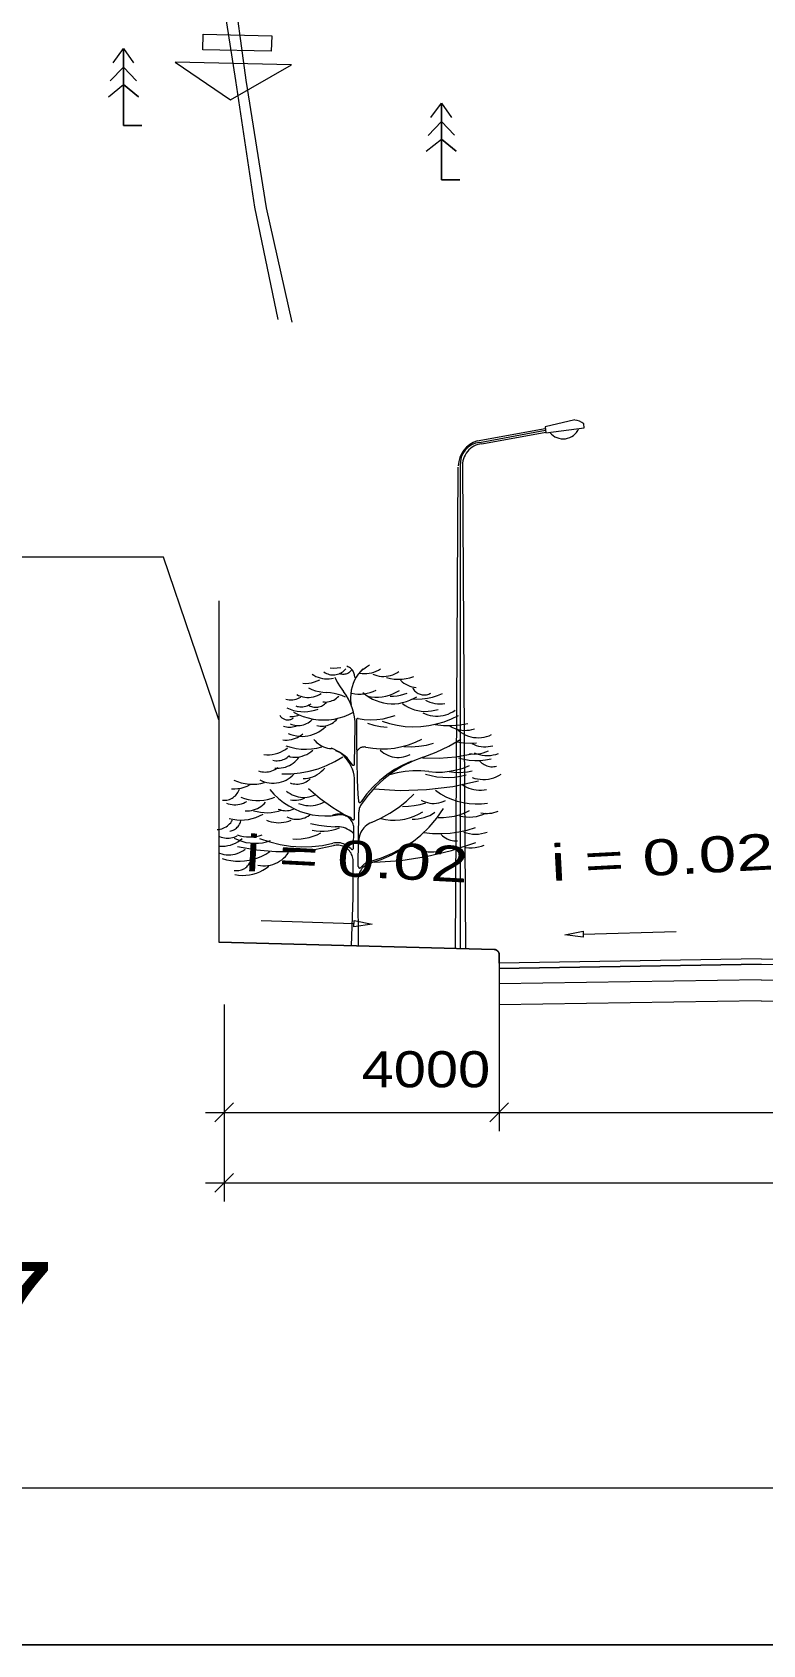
# Model space of a CAD drawing. Header units: metres. Extents: x 533049 to 537618, y 1849954 to 1852676.
# Drawn here: x 534597.2 to 534765, y 1849953.7 to 1850323.8 of the extents above; entities that cross this region are included whole.
import ezdxf

# ---------------------------------------------------------------- set-up
doc = ezdxf.new("R2010")
doc.units = ezdxf.units.M
doc.header["$LTSCALE"] = 2
for name, color, linetype, lineweight in [('2', 7, 'Continuous', 13), ('21', 7, 'Continuous', 13), ('3', 7, 'Continuous', 13), ('57', 7, 'Continuous', 13), ('58', 7, 'Continuous', 13), ('59', 7, 'Continuous', 13), ('60', 7, 'Continuous', 13), ('61', 7, 'Continuous', 13)]:
    doc.layers.add(name, color=color, linetype=linetype, lineweight=lineweight)

msp = doc.modelspace()

# ---------------------------------------------------------------- linework, layer by layer
at = {"layer": '2'}
for p, q in [((534671.29, 1850155.9), (534671.42, 1850164.6)), ((534671.3, 1850143.4), (534671.3, 1850151.85)), ((534672.14, 1850132.32), (534672.26, 1850144.83)), ((534671.03, 1850136.59), (534671.13, 1850140.93))]:
    msp.add_line(p, q, dxfattribs=at)
for points in [[(534636.51, 1850323.36), (534652.24, 1850323.01), (534652.16, 1850319.47), (534636.43, 1850319.82)], [(534656.77, 1850316.36), (534630.08, 1850316.95), (534642.76, 1850308.28)]]:
    msp.add_lwpolyline(points, close=True, dxfattribs=at)
for points in [[(534671.31, 1850175.69), (534671.31, 1850175.92), (534671.3, 1850176.14), (534671.26, 1850176.36), (534671.21, 1850176.58), (534671.14, 1850176.8), (534671.04, 1850177), (534670.93, 1850177.2), (534670.81, 1850177.39), (534670.66, 1850177.56), (534670.51, 1850177.72), (534670.33, 1850177.87), (534670.15, 1850178), (534669.96, 1850178.11), (534669.75, 1850178.21), (534669.54, 1850178.29)], [(534674.73, 1850178.52), (534674.05, 1850178.1), (534673.38, 1850177.67), (534672.72, 1850177.22)], [(534659.4, 1850174.39), (534660.07, 1850174.38), (534660.74, 1850174.42), (534661.4, 1850174.53), (534662.05, 1850174.7), (534662.68, 1850174.93), (534663.29, 1850175.22)], [(534661.52, 1850176.52), (534661.96, 1850176.23), (534662.41, 1850175.98), (534662.89, 1850175.77), (534663.39, 1850175.61), (534663.89, 1850175.49), (534664.41, 1850175.42), (534664.93, 1850175.39), (534665.45, 1850175.4), (534665.96, 1850175.46), (534666.47, 1850175.57)], [(534664.23, 1850176.99), (534664.51, 1850176.81), (534664.81, 1850176.66), (534665.11, 1850176.54), (534665.43, 1850176.44), (534665.75, 1850176.37), (534666.08, 1850176.33), (534666.41, 1850176.32), (534666.74, 1850176.34), (534667.07, 1850176.39), (534667.39, 1850176.46), (534667.71, 1850176.56), (534668.01, 1850176.69), (534668.3, 1850176.84), (534668.58, 1850177.02), (534668.84, 1850177.23), (534669.08, 1850177.45), (534669.3, 1850177.7)], [(534665.65, 1850177.93), (534666.48, 1850177.89), (534667.3, 1850177.93), (534668.13, 1850178.05)], [(534666.71, 1850175.81), (534667.28, 1850174.65), (534667.95, 1850173.55), (534668.71, 1850172.51)], [(534667.65, 1850176.75), (534667.85, 1850176.67), (534668.06, 1850176.6), (534668.27, 1850176.55), (534668.48, 1850176.52), (534668.7, 1850176.51), (534668.92, 1850176.51), (534669.13, 1850176.54), (534669.34, 1850176.59), (534669.55, 1850176.66), (534669.75, 1850176.74), (534669.94, 1850176.84), (534670.12, 1850176.96), (534670.29, 1850177.09), (534670.45, 1850177.24), (534670.59, 1850177.4), (534670.72, 1850177.58)], [(534673.2, 1850177.7), (534672.63, 1850177.11), (534672.12, 1850176.48), (534671.66, 1850175.81), (534671.27, 1850175.1), (534670.95, 1850174.35), (534670.69, 1850173.58), (534670.5, 1850172.79), (534670.39, 1850171.98), (534670.35, 1850171.17), (534670.38, 1850170.36), (534670.48, 1850169.55)], [(534672.49, 1850176.75), (534673.03, 1850176.66), (534673.58, 1850176.62), (534674.13, 1850176.63), (534674.67, 1850176.69), (534675.21, 1850176.8), (534675.74, 1850176.96), (534676.25, 1850177.16), (534676.74, 1850177.41), (534677.21, 1850177.7)], [(534675.44, 1850176.52), (534675.93, 1850176.32), (534676.43, 1850176.16), (534676.95, 1850176.06), (534677.47, 1850175.99), (534678, 1850175.97), (534678.52, 1850176), (534679.05, 1850176.08), (534679.56, 1850176.2), (534680.06, 1850176.36), (534680.55, 1850176.57), (534681.01, 1850176.82), (534681.45, 1850177.11)], [(534678.62, 1850175.69), (534679.51, 1850175.5), (534680.41, 1850175.38), (534681.31, 1850175.34), (534682.22, 1850175.38), (534683.12, 1850175.49), (534684, 1850175.67), (534684.87, 1850175.93)], [(534681.81, 1850175.1), (534682.19, 1850174.76), (534682.6, 1850174.46), (534683.04, 1850174.19), (534683.49, 1850173.97), (534683.97, 1850173.77), (534684.46, 1850173.62), (534684.96, 1850173.51), (534685.46, 1850173.45)], [(534655.51, 1850170.73), (534655.89, 1850170.65), (534656.28, 1850170.61), (534656.67, 1850170.6), (534657.07, 1850170.62), (534657.46, 1850170.67), (534657.84, 1850170.76), (534658.21, 1850170.88), (534658.58, 1850171.03), (534658.93, 1850171.2)], [(534657.98, 1850171.8), (534658.43, 1850171.59), (534658.9, 1850171.42), (534659.37, 1850171.3), (534659.86, 1850171.21), (534660.35, 1850171.17), (534660.84, 1850171.17), (534661.34, 1850171.21), (534661.82, 1850171.29), (534662.3, 1850171.42), (534662.76, 1850171.58), (534663.21, 1850171.79), (534663.64, 1850172.03)], [(534660.7, 1850173.33), (534661.48, 1850172.98), (534662.29, 1850172.69), (534663.12, 1850172.48), (534663.97, 1850172.34), (534664.82, 1850172.27)], [(534664, 1850170.14), (534664.36, 1850170.11), (534664.73, 1850170.1), (534665.09, 1850170.13), (534665.46, 1850170.19), (534665.81, 1850170.29), (534666.16, 1850170.41), (534666.49, 1850170.56), (534666.81, 1850170.74), (534667.11, 1850170.95), (534667.39, 1850171.18), (534667.65, 1850171.44)], [(534669.19, 1850171.2), (534668.35, 1850171.56), (534667.5, 1850171.84), (534666.62, 1850172.06), (534665.72, 1850172.2), (534664.82, 1850172.27)], [(534671.42, 1850164.6), (534671.39, 1850165.66), (534671.27, 1850166.72), (534671.05, 1850167.77), (534670.75, 1850168.79), (534670.36, 1850169.78), (534669.89, 1850170.74), (534669.34, 1850171.65), (534668.71, 1850172.51)], [(534670.63, 1850172.11), (534671.34, 1850171.98), (534672.06, 1850171.92), (534672.77, 1850171.92), (534673.49, 1850171.98), (534674.19, 1850172.1), (534674.89, 1850172.28), (534675.57, 1850172.51), (534676.22, 1850172.81)], [(534673.2, 1850172.27), (534673.89, 1850171.71), (534674.62, 1850171.21), (534675.4, 1850170.78), (534676.21, 1850170.42), (534677.05, 1850170.13), (534677.91, 1850169.91), (534678.79, 1850169.77), (534679.67, 1850169.7), (534680.56, 1850169.71), (534681.45, 1850169.79), (534682.32, 1850169.95), (534683.18, 1850170.19), (534684.01, 1850170.5), (534684.81, 1850170.88), (534685.58, 1850171.32)], [(534674.26, 1850171.44), (534675.09, 1850171.3), (534675.93, 1850171.22), (534676.78, 1850171.22), (534677.62, 1850171.3), (534678.46, 1850171.45), (534679.28, 1850171.67), (534680.07, 1850171.96), (534680.84, 1850172.32), (534681.57, 1850172.74)], [(534679.45, 1850171.44), (534680.24, 1850171.44), (534681.04, 1850171.51), (534681.82, 1850171.66), (534682.59, 1850171.87), (534683.34, 1850172.15)], [(534684.4, 1850170.85), (534685.61, 1850170.77), (534686.82, 1850170.8), (534688.02, 1850170.95), (534689.2, 1850171.2), (534690.36, 1850171.56), (534691.48, 1850172.03)], [(534684.64, 1850173.33), (534684.76, 1850173.11), (534684.9, 1850172.9), (534685.06, 1850172.7), (534685.24, 1850172.52), (534685.43, 1850172.35), (534685.64, 1850172.2), (534685.85, 1850172.07), (534686.08, 1850171.96), (534686.32, 1850171.87), (534686.56, 1850171.8), (534686.81, 1850171.75), (534687.07, 1850171.73), (534687.32, 1850171.72), (534687.57, 1850171.74), (534687.82, 1850171.78), (534688.07, 1850171.84), (534688.31, 1850171.92), (534688.54, 1850172.03), (534688.76, 1850172.15)], [(534654.09, 1850167.07), (534654.19, 1850166.92), (534654.3, 1850166.77), (534654.42, 1850166.63), (534654.55, 1850166.5), (534654.7, 1850166.39), (534654.85, 1850166.29), (534655.02, 1850166.2), (534655.19, 1850166.13), (534655.36, 1850166.07), (534655.54, 1850166.03), (534655.73, 1850166), (534655.91, 1850165.99), (534656.1, 1850166), (534656.28, 1850166.02), (534656.46, 1850166.06), (534656.64, 1850166.12), (534656.81, 1850166.19), (534656.97, 1850166.27), (534657.13, 1850166.37), (534657.28, 1850166.48)], [(534655.74, 1850168.73), (534656.5, 1850168.42), (534657.29, 1850168.18), (534658.09, 1850168.01), (534658.91, 1850167.91), (534659.73, 1850167.88), (534660.55, 1850167.93), (534661.36, 1850168.04), (534662.16, 1850168.23), (534662.94, 1850168.49)], [(534656.4, 1850166.8), (534656.77, 1850166.78), (534657.14, 1850166.79), (534657.51, 1850166.83), (534657.88, 1850166.9), (534658.24, 1850167), (534658.59, 1850167.12)], [(534657.28, 1850167.78), (534658.35, 1850167.24), (534659.46, 1850166.8), (534660.61, 1850166.45), (534661.78, 1850166.19), (534662.97, 1850166.04), (534664.17, 1850165.99), (534665.37, 1850166.04), (534666.56, 1850166.19), (534667.74, 1850166.45), (534668.89, 1850166.8), (534670, 1850167.24), (534671.07, 1850167.78)], [(534657.75, 1850169.2), (534658.07, 1850169.1), (534658.4, 1850169.03), (534658.73, 1850168.99), (534659.07, 1850168.98), (534659.4, 1850169), (534659.74, 1850169.04), (534660.07, 1850169.11), (534660.39, 1850169.21), (534660.7, 1850169.34), (534661, 1850169.49), (534661.28, 1850169.67)], [(534660.58, 1850169.43), (534660.83, 1850169.29), (534661.09, 1850169.16), (534661.37, 1850169.06), (534661.65, 1850168.99), (534661.94, 1850168.94), (534662.23, 1850168.91), (534662.52, 1850168.91), (534662.81, 1850168.94), (534663.1, 1850168.99), (534663.38, 1850169.07), (534663.65, 1850169.17), (534663.91, 1850169.3), (534664.16, 1850169.45), (534664.4, 1850169.62), (534664.62, 1850169.81), (534664.82, 1850170.02)], [(534672.09, 1850166.28), (534673.52, 1850166.08), (534674.96, 1850166.01), (534676.4, 1850166.08), (534677.83, 1850166.27), (534679.24, 1850166.59), (534680.61, 1850167.04)], [(534677.58, 1850165.67), (534679.32, 1850165.13), (534681.09, 1850164.75), (534682.89, 1850164.51), (534684.7, 1850164.42), (534686.52, 1850164.49), (534688.32, 1850164.7), (534690.1, 1850165.07), (534691.84, 1850165.58), (534693.53, 1850166.24), (534695.16, 1850167.04)], [(534682.27, 1850169.77), (534682.92, 1850169.32), (534683.6, 1850168.93), (534684.31, 1850168.6), (534685.05, 1850168.34), (534685.81, 1850168.14), (534686.59, 1850168.01), (534687.37, 1850167.95), (534688.16, 1850167.96), (534688.94, 1850168.04), (534689.72, 1850168.19), (534690.47, 1850168.4)], [(534686.96, 1850167.62), (534687.5, 1850167.37), (534688.07, 1850167.16), (534688.65, 1850167.01), (534689.25, 1850166.9), (534689.85, 1850166.84), (534690.45, 1850166.84), (534691.05, 1850166.89), (534691.65, 1850166.99), (534692.23, 1850167.14), (534692.8, 1850167.33), (534693.35, 1850167.58), (534693.88, 1850167.87), (534694.38, 1850168.21)], [(534687.54, 1850170.55), (534688.06, 1850170.29), (534688.6, 1850170.07), (534689.15, 1850169.9), (534689.72, 1850169.77), (534690.3, 1850169.7), (534690.88, 1850169.67), (534691.46, 1850169.7), (534692.03, 1850169.77)], [(534654.92, 1850164.59), (534655.26, 1850164.48), (534655.62, 1850164.39), (534655.98, 1850164.34), (534656.34, 1850164.32), (534656.7, 1850164.33), (534657.06, 1850164.38), (534657.42, 1850164.46), (534657.77, 1850164.57), (534658.1, 1850164.71)], [(534655.99, 1850162.9), (534656.61, 1850162.65), (534657.25, 1850162.46), (534657.91, 1850162.32), (534658.57, 1850162.24), (534659.24, 1850162.21), (534659.91, 1850162.25), (534660.57, 1850162.34), (534661.22, 1850162.48), (534661.86, 1850162.68), (534662.48, 1850162.93), (534663.07, 1850163.24), (534663.64, 1850163.6), (534664.17, 1850164), (534664.67, 1850164.44)], [(534656.48, 1850165.09), (534656.84, 1850164.95), (534657.21, 1850164.84), (534657.59, 1850164.76), (534657.98, 1850164.71), (534658.37, 1850164.7), (534658.76, 1850164.73), (534659.15, 1850164.78), (534659.53, 1850164.87), (534659.9, 1850165), (534660.25, 1850165.15), (534660.6, 1850165.34), (534660.92, 1850165.56), (534661.23, 1850165.8), (534661.51, 1850166.07)], [(534662.58, 1850164.71), (534662.98, 1850164.63), (534663.38, 1850164.58), (534663.78, 1850164.56), (534664.18, 1850164.58), (534664.58, 1850164.64), (534664.97, 1850164.73), (534665.36, 1850164.85), (534665.73, 1850165.01), (534666.08, 1850165.2), (534666.42, 1850165.42), (534666.74, 1850165.67), (534667.03, 1850165.95), (534667.3, 1850166.25)], [(534672.09, 1850166.28), (534672.06, 1850166.29), (534672.03, 1850166.29), (534672, 1850166.29), (534671.97, 1850166.29), (534671.95, 1850166.28), (534671.92, 1850166.27), (534671.89, 1850166.26), (534671.87, 1850166.25), (534671.84, 1850166.23), (534671.82, 1850166.21), (534671.8, 1850166.2), (534671.78, 1850166.17), (534671.76, 1850166.15), (534671.75, 1850166.13), (534671.73, 1850166.1), (534671.72, 1850166.08), (534671.72, 1850166.05), (534671.71, 1850166.02), (534671.71, 1850165.99), (534671.7, 1850165.96)], [(534671.7, 1850165.96), (534671.76, 1850161.37), (534671.82, 1850156.77), (534671.9, 1850152.18)], [(534674.27, 1850165.28), (534675.73, 1850164.82), (534677.23, 1850164.49), (534678.76, 1850164.3)], [(534689.82, 1850164.97), (534691.7, 1850164.74), (534693.59, 1850164.7), (534695.47, 1850164.84), (534697.33, 1850165.16)], [(534693.13, 1850164.58), (534693.65, 1850164.3), (534694.18, 1850164.06), (534694.74, 1850163.87), (534695.31, 1850163.72), (534695.89, 1850163.63), (534696.48, 1850163.59), (534697.07, 1850163.6), (534697.65, 1850163.67), (534698.23, 1850163.78), (534698.8, 1850163.95)], [(534694.83, 1850163.84), (534695.29, 1850163.44), (534695.78, 1850163.08), (534696.31, 1850162.77), (534696.85, 1850162.5), (534697.42, 1850162.28), (534698, 1850162.11), (534698.6, 1850161.99), (534699.2, 1850161.92), (534699.81, 1850161.9), (534700.42, 1850161.94), (534701.02, 1850162.03), (534701.61, 1850162.17), (534702.19, 1850162.37), (534702.75, 1850162.61)], [(534650.44, 1850158.05), (534651.09, 1850158), (534651.74, 1850158.01), (534652.38, 1850158.08), (534653.02, 1850158.2), (534653.64, 1850158.38), (534654.25, 1850158.61), (534654.83, 1850158.9), (534655.39, 1850159.23), (534655.91, 1850159.61)], [(534654.8, 1850161.41), (534655.29, 1850161.37), (534655.79, 1850161.37), (534656.28, 1850161.41), (534656.77, 1850161.49), (534657.25, 1850161.62), (534657.72, 1850161.78), (534658.17, 1850161.99), (534658.6, 1850162.23), (534659.01, 1850162.51), (534659.4, 1850162.82)], [(534655.5, 1850160.06), (534656.65, 1850159.7), (534657.83, 1850159.45), (534659.02, 1850159.31), (534660.22, 1850159.28), (534661.42, 1850159.35), (534662.61, 1850159.53), (534663.78, 1850159.82)], [(534661.91, 1850161.52), (534662.22, 1850161.16), (534662.56, 1850160.83), (534662.92, 1850160.54), (534663.31, 1850160.27), (534663.72, 1850160.03), (534664.14, 1850159.83), (534664.58, 1850159.67), (534665.04, 1850159.54), (534665.5, 1850159.46), (534665.97, 1850159.41)], [(534673.84, 1850159.74), (534673.68, 1850159.76), (534673.52, 1850159.78), (534673.35, 1850159.77), (534673.19, 1850159.76), (534673.03, 1850159.72), (534672.88, 1850159.68), (534672.72, 1850159.62), (534672.58, 1850159.55), (534672.44, 1850159.46), (534672.31, 1850159.37), (534672.19, 1850159.26), (534672.07, 1850159.14), (534671.97, 1850159.02), (534671.88, 1850158.88), (534671.8, 1850158.74), (534671.74, 1850158.59)], [(534673.84, 1850159.74), (534675.48, 1850159.48), (534677.14, 1850159.35), (534678.81, 1850159.38), (534680.46, 1850159.54), (534682.1, 1850159.85), (534683.7, 1850160.29), (534685.26, 1850160.87), (534686.76, 1850161.59)], [(534682.63, 1850159.87), (534684.35, 1850159.84), (534686.06, 1850159.95), (534687.77, 1850160.22), (534689.44, 1850160.63)], [(534687.06, 1850157.47), (534690.03, 1850158.6), (534692.91, 1850159.96), (534695.69, 1850161.54)], [(534694.79, 1850160.95), (534696.28, 1850160.74), (534697.8, 1850160.68), (534699.31, 1850160.76)], [(534698.22, 1850160.57), (534698.73, 1850160.33), (534699.24, 1850160.14), (534699.78, 1850159.99), (534700.32, 1850159.89), (534700.87, 1850159.83), (534701.42, 1850159.82), (534701.98, 1850159.85), (534702.52, 1850159.93), (534703.06, 1850160.06)], [(534652.49, 1850156.74), (534652.83, 1850156.67), (534653.17, 1850156.63), (534653.52, 1850156.62), (534653.86, 1850156.64), (534654.2, 1850156.69), (534654.54, 1850156.77), (534654.86, 1850156.88), (534655.18, 1850157.01), (534655.49, 1850157.17), (534655.78, 1850157.35), (534656.05, 1850157.56), (534656.31, 1850157.79)], [(534652.98, 1850154.95), (534653.47, 1850154.91), (534653.96, 1850154.91), (534654.45, 1850154.96), (534654.93, 1850155.04), (534655.41, 1850155.17), (534655.87, 1850155.34), (534656.31, 1850155.54), (534656.74, 1850155.78), (534657.15, 1850156.06), (534657.53, 1850156.36), (534657.88, 1850156.7), (534658.21, 1850157.07), (534658.5, 1850157.47)], [(534654.6, 1850153.65), (534656.71, 1850153.65), (534658.8, 1850153.84), (534660.88, 1850154.22), (534662.9, 1850154.79), (534664.87, 1850155.53), (534666.76, 1850156.46), (534668.56, 1850157.55)], [(534655.98, 1850157.63), (534656.52, 1850157.52), (534657.07, 1850157.45), (534657.63, 1850157.43), (534658.18, 1850157.47), (534658.73, 1850157.55), (534659.26, 1850157.68), (534659.79, 1850157.86), (534660.29, 1850158.08), (534660.78, 1850158.35), (534661.24, 1850158.66), (534661.66, 1850159.01)], [(534671.3, 1850151.85), (534671.27, 1850152.57), (534671.18, 1850153.27), (534671.02, 1850153.97), (534670.8, 1850154.65), (534670.53, 1850155.31), (534670.2, 1850155.95), (534669.81, 1850156.55), (534669.37, 1850157.11), (534668.88, 1850157.64), (534668.35, 1850158.12), (534667.78, 1850158.55), (534667.18, 1850158.93), (534666.54, 1850159.26), (534665.88, 1850159.52)], [(534670.69, 1850155.75), (534670.36, 1850156.28), (534669.98, 1850156.78), (534669.56, 1850157.25), (534669.1, 1850157.67), (534668.61, 1850158.06), (534668.08, 1850158.4), (534667.52, 1850158.68), (534666.94, 1850158.92)], [(534670.69, 1850155.75), (534670.7, 1850155.72), (534670.72, 1850155.7), (534670.74, 1850155.68), (534670.76, 1850155.66), (534670.78, 1850155.64), (534670.8, 1850155.63), (534670.83, 1850155.61), (534670.85, 1850155.6), (534670.88, 1850155.59), (534670.91, 1850155.59), (534670.94, 1850155.58), (534670.96, 1850155.58), (534670.99, 1850155.58), (534671.02, 1850155.58), (534671.05, 1850155.59), (534671.08, 1850155.6), (534671.1, 1850155.61), (534671.13, 1850155.62), (534671.15, 1850155.64), (534671.17, 1850155.65), (534671.2, 1850155.67), (534671.21, 1850155.69), (534671.23, 1850155.71), (534671.25, 1850155.74), (534671.26, 1850155.76), (534671.27, 1850155.79), (534671.28, 1850155.82), (534671.29, 1850155.84), (534671.29, 1850155.87), (534671.29, 1850155.9)], [(534684.32, 1850156.51), (534682.35, 1850155.64), (534680.47, 1850154.6), (534678.68, 1850153.39), (534677.01, 1850152.04), (534675.45, 1850150.55), (534674.04, 1850148.93), (534672.77, 1850147.19)], [(534687.06, 1850157.47), (534684.63, 1850156.52), (534682.31, 1850155.35), (534680.1, 1850153.97), (534678.03, 1850152.39), (534676.12, 1850150.63), (534674.37, 1850148.7), (534672.82, 1850146.61)], [(534677.19, 1850159.02), (534677.59, 1850158.67), (534678.01, 1850158.36), (534678.46, 1850158.09), (534678.94, 1850157.86), (534679.43, 1850157.67), (534679.94, 1850157.53), (534680.45, 1850157.43), (534680.98, 1850157.38), (534681.5, 1850157.37), (534682.03, 1850157.42), (534682.55, 1850157.51), (534683.06, 1850157.64), (534683.55, 1850157.82), (534684.03, 1850158.05)], [(534686.89, 1850157.25), (534690.72, 1850157.2), (534694.53, 1850157.52), (534698.29, 1850158.21)], [(534695.17, 1850157.32), (534696.38, 1850157), (534697.62, 1850156.78), (534698.88, 1850156.69), (534700.13, 1850156.7), (534701.38, 1850156.82), (534702.62, 1850157.06)], [(534697.65, 1850158.27), (534698.29, 1850158.19), (534698.94, 1850158.16), (534699.58, 1850158.19), (534700.22, 1850158.29), (534700.85, 1850158.44), (534701.46, 1850158.65), (534702.04, 1850158.91)], [(534698.73, 1850158.46), (534699.33, 1850158.23), (534699.94, 1850158.05), (534700.56, 1850157.92), (534701.2, 1850157.84), (534701.84, 1850157.82), (534702.47, 1850157.85), (534703.11, 1850157.94), (534703.73, 1850158.08), (534704.34, 1850158.27)], [(534700.07, 1850156.55), (534700.29, 1850156.31), (534700.53, 1850156.09), (534700.79, 1850155.89), (534701.06, 1850155.72), (534701.35, 1850155.57), (534701.65, 1850155.45), (534701.96, 1850155.35), (534702.28, 1850155.29), (534702.61, 1850155.25), (534702.93, 1850155.25), (534703.26, 1850155.27), (534703.58, 1850155.32), (534703.89, 1850155.4)], [(534643.56, 1850152.19), (534644.4, 1850151.83), (534645.26, 1850151.56), (534646.14, 1850151.36), (534647.04, 1850151.24), (534647.95, 1850151.21), (534648.85, 1850151.27), (534649.75, 1850151.4), (534650.62, 1850151.62)], [(534649.25, 1850154.3), (534649.61, 1850154.18), (534649.99, 1850154.1), (534650.38, 1850154.05), (534650.76, 1850154.03), (534651.15, 1850154.05), (534651.53, 1850154.09), (534651.91, 1850154.17), (534652.28, 1850154.28), (534652.64, 1850154.43), (534652.99, 1850154.6), (534653.32, 1850154.8), (534653.63, 1850155.03)], [(534649.49, 1850152.27), (534650, 1850152.01), (534650.54, 1850151.81), (534651.09, 1850151.65), (534651.65, 1850151.54), (534652.22, 1850151.48), (534652.8, 1850151.47), (534653.37, 1850151.51), (534653.93, 1850151.6), (534654.49, 1850151.75), (534655.03, 1850151.94), (534655.55, 1850152.18), (534656.05, 1850152.46), (534656.52, 1850152.79), (534656.96, 1850153.16), (534657.36, 1850153.57)], [(534656.47, 1850151.54), (534656.83, 1850151.42), (534657.2, 1850151.33), (534657.58, 1850151.28), (534657.96, 1850151.25), (534658.34, 1850151.26), (534658.72, 1850151.3), (534659.09, 1850151.37), (534659.46, 1850151.48), (534659.82, 1850151.61), (534660.16, 1850151.78), (534660.49, 1850151.97), (534660.8, 1850152.19), (534661.1, 1850152.43)], [(534659.47, 1850152.51), (534660.04, 1850152.55), (534660.6, 1850152.64), (534661.16, 1850152.78), (534661.69, 1850152.96), (534662.21, 1850153.19), (534662.71, 1850153.46), (534663.19, 1850153.78), (534663.63, 1850154.13), (534664.05, 1850154.52), (534664.42, 1850154.95)], [(534671.9, 1850152.18), (534671.95, 1850150.56), (534672.04, 1850148.95), (534672.18, 1850147.34)], [(534688.32, 1850154.14), (534686.51, 1850154.28), (534684.7, 1850154.27), (534682.89, 1850154.12), (534681.1, 1850153.81), (534679.34, 1850153.36)], [(534687.54, 1850153.55), (534688.85, 1850153.2), (534690.19, 1850152.95), (534691.54, 1850152.81), (534692.89, 1850152.78), (534694.25, 1850152.86), (534695.59, 1850153.06), (534696.92, 1850153.36)], [(534688.32, 1850154.14), (534689.92, 1850154.02), (534691.51, 1850154.03), (534693.1, 1850154.2), (534694.67, 1850154.5), (534696.21, 1850154.93), (534697.7, 1850155.51)], [(534693.01, 1850154.14), (534694.06, 1850153.99), (534695.13, 1850153.93), (534696.19, 1850153.97), (534697.24, 1850154.1), (534698.28, 1850154.33)], [(534698.28, 1850152.77), (534698.88, 1850152.58), (534699.5, 1850152.44), (534700.12, 1850152.36), (534700.75, 1850152.33), (534701.38, 1850152.35), (534702.01, 1850152.42), (534702.62, 1850152.55), (534703.23, 1850152.72), (534703.81, 1850152.95), (534704.38, 1850153.23), (534704.92, 1850153.55)], [(534640.97, 1850147.56), (534641.29, 1850147.54), (534641.61, 1850147.55), (534641.93, 1850147.59), (534642.24, 1850147.66), (534642.55, 1850147.75), (534642.84, 1850147.87), (534643.13, 1850148.02), (534643.4, 1850148.19), (534643.66, 1850148.38), (534643.9, 1850148.6), (534644.12, 1850148.83), (534644.31, 1850149.09), (534644.49, 1850149.36), (534644.64, 1850149.64), (534644.76, 1850149.93), (534644.86, 1850150.24)], [(534642.99, 1850150.16), (534643.74, 1850150.16), (534644.48, 1850150.23), (534645.21, 1850150.36), (534645.93, 1850150.56), (534646.62, 1850150.82), (534647.3, 1850151.13)], [(534651.81, 1850150.03), (534652.77, 1850148.95), (534653.82, 1850147.95), (534654.96, 1850147.05), (534656.17, 1850146.25), (534657.45, 1850145.57), (534658.78, 1850145), (534660.16, 1850144.55), (534661.57, 1850144.23), (534663.01, 1850144.03), (534664.46, 1850143.95), (534665.91, 1850144.01), (534667.34, 1850144.2)], [(534655.66, 1850149.67), (534656.05, 1850149.35), (534656.48, 1850149.07), (534656.92, 1850148.82), (534657.39, 1850148.62), (534657.87, 1850148.45), (534658.36, 1850148.32), (534658.86, 1850148.24), (534659.37, 1850148.2), (534659.88, 1850148.2), (534660.38, 1850148.25), (534660.88, 1850148.34), (534661.37, 1850148.47), (534661.85, 1850148.65), (534662.31, 1850148.86)], [(534660.69, 1850150.24), (534663.37, 1850147.93), (534666.25, 1850145.87), (534669.29, 1850144.07)], [(534675.19, 1850142.47), (534677.34, 1850143.43), (534679.39, 1850144.56), (534681.35, 1850145.86), (534683.19, 1850147.31), (534684.91, 1850148.92)], [(534675.73, 1850150.14), (534681.77, 1850149.8), (534687.82, 1850150), (534693.83, 1850150.73), (534699.75, 1850151.99)], [(534689.89, 1850149.84), (534691.04, 1850149.05), (534692.26, 1850148.36), (534693.54, 1850147.79), (534694.86, 1850147.33), (534696.22, 1850147), (534697.61, 1850146.79), (534699.01, 1850146.7), (534700.41, 1850146.74), (534701.8, 1850146.91)], [(534695.94, 1850151.21), (534696.43, 1850150.87), (534696.96, 1850150.59), (534697.5, 1850150.34), (534698.06, 1850150.15), (534698.64, 1850150), (534699.23, 1850149.91), (534699.83, 1850149.86), (534700.42, 1850149.87), (534701.02, 1850149.93), (534701.6, 1850150.03)], [(534641.85, 1850146.91), (534642.27, 1850146.75), (534642.7, 1850146.64), (534643.13, 1850146.56), (534643.58, 1850146.52), (534644.02, 1850146.52), (534644.46, 1850146.56), (534644.9, 1850146.63), (534645.33, 1850146.74), (534645.75, 1850146.89), (534646.15, 1850147.08), (534646.54, 1850147.3)], [(534645.17, 1850148.27), (534646.01, 1850147.97), (534646.87, 1850147.73), (534647.74, 1850147.58), (534648.63, 1850147.5), (534649.52, 1850147.5), (534650.41, 1850147.58), (534651.29, 1850147.73), (534652.15, 1850147.97), (534652.98, 1850148.27)], [(534646.15, 1850145.15), (534646.63, 1850145.13), (534647.11, 1850145.15), (534647.58, 1850145.22), (534648.05, 1850145.32), (534648.51, 1850145.47), (534648.95, 1850145.65), (534649.37, 1850145.87), (534649.78, 1850146.13), (534650.16, 1850146.42), (534650.51, 1850146.75), (534650.83, 1850147.1)], [(534648.1, 1850145.15), (534648.89, 1850144.93), (534649.7, 1850144.78), (534650.52, 1850144.7), (534651.34, 1850144.69), (534652.16, 1850144.75), (534652.97, 1850144.88), (534653.77, 1850145.08), (534654.54, 1850145.34)], [(534653.76, 1850145.54), (534654.1, 1850145.4), (534654.44, 1850145.29), (534654.8, 1850145.21), (534655.16, 1850145.16), (534655.52, 1850145.15), (534655.88, 1850145.16), (534656.24, 1850145.21), (534656.6, 1850145.29), (534656.94, 1850145.4), (534657.28, 1850145.54)], [(534656.55, 1850147.64), (534657.02, 1850147.58), (534657.49, 1850147.56), (534657.97, 1850147.59), (534658.44, 1850147.64), (534658.9, 1850147.74), (534659.36, 1850147.88), (534659.8, 1850148.05)], [(534658.42, 1850146.83), (534658.95, 1850146.63), (534659.5, 1850146.48), (534660.05, 1850146.37), (534660.62, 1850146.31), (534661.19, 1850146.3), (534661.75, 1850146.34), (534662.31, 1850146.43), (534662.86, 1850146.56), (534663.4, 1850146.74), (534663.92, 1850146.97), (534664.42, 1850147.23)], [(534672.18, 1850147.34), (534672.18, 1850147.31), (534672.19, 1850147.28), (534672.2, 1850147.25), (534672.21, 1850147.23), (534672.22, 1850147.2), (534672.24, 1850147.18), (534672.25, 1850147.16), (534672.27, 1850147.13), (534672.29, 1850147.12), (534672.32, 1850147.1), (534672.34, 1850147.08), (534672.37, 1850147.07), (534672.39, 1850147.06), (534672.42, 1850147.05), (534672.45, 1850147.05), (534672.48, 1850147.04), (534672.5, 1850147.04), (534672.53, 1850147.05), (534672.56, 1850147.05), (534672.59, 1850147.06), (534672.61, 1850147.06), (534672.64, 1850147.08), (534672.67, 1850147.09), (534672.69, 1850147.11), (534672.71, 1850147.12), (534672.73, 1850147.14), (534672.75, 1850147.16), (534672.77, 1850147.19)], [(534672.82, 1850146.61), (534672.67, 1850146.38), (534672.55, 1850146.14), (534672.45, 1850145.89), (534672.37, 1850145.63), (534672.31, 1850145.37), (534672.27, 1850145.1), (534672.26, 1850144.83)], [(534674.81, 1850133.13), (534677.36, 1850133.97), (534679.83, 1850135.04), (534682.19, 1850136.33), (534684.43, 1850137.83), (534686.52, 1850139.52), (534688.44, 1850141.4), (534690.19, 1850143.45), (534691.74, 1850145.64)], [(534677.31, 1850143.33), (534678.4, 1850143.11), (534679.5, 1850142.99), (534680.62, 1850142.97), (534681.73, 1850143.04), (534682.83, 1850143.22), (534683.9, 1850143.49), (534684.95, 1850143.86), (534685.97, 1850144.32), (534686.93, 1850144.87)], [(534682.31, 1850146.12), (534683.66, 1850146.16), (534685, 1850146.31), (534686.32, 1850146.59), (534687.61, 1850146.99)], [(534684.53, 1850143.24), (534685.22, 1850143.23), (534685.9, 1850143.29), (534686.58, 1850143.4), (534687.25, 1850143.57), (534687.91, 1850143.79), (534688.54, 1850144.07), (534689.15, 1850144.4), (534689.72, 1850144.78)], [(534686.55, 1850147.57), (534687.02, 1850147.34), (534687.51, 1850147.15), (534688.02, 1850147), (534688.54, 1850146.9), (534689.06, 1850146.84), (534689.59, 1850146.83), (534690.12, 1850146.87), (534690.64, 1850146.95), (534691.15, 1850147.08), (534691.65, 1850147.26), (534692.13, 1850147.47)], [(534690.49, 1850143.62), (534691.74, 1850143.62), (534692.97, 1850143.72), (534694.2, 1850143.93), (534695.4, 1850144.24), (534696.58, 1850144.65), (534697.71, 1850145.16)], [(534700.31, 1850144.68), (534700.8, 1850144.58), (534701.3, 1850144.53), (534701.81, 1850144.52), (534702.31, 1850144.55), (534702.81, 1850144.62), (534703.3, 1850144.73), (534703.79, 1850144.88), (534704.25, 1850145.06)], [(534639.7, 1850140.85), (534640.06, 1850140.87), (534640.42, 1850140.92), (534640.77, 1850141), (534641.11, 1850141.12), (534641.44, 1850141.26), (534641.76, 1850141.44), (534642.06, 1850141.64), (534642.34, 1850141.87), (534642.59, 1850142.12), (534642.83, 1850142.39), (534643.04, 1850142.69), (534643.22, 1850143)], [(534642.44, 1850143.39), (534643.31, 1850143.18), (534644.2, 1850143.05), (534645.1, 1850143.01), (534645.99, 1850143.04), (534646.89, 1850143.15), (534647.76, 1850143.34), (534648.62, 1850143.61), (534649.45, 1850143.95), (534650.25, 1850144.37)], [(534642.63, 1850140.46), (534642.91, 1850140.52), (534643.17, 1850140.6), (534643.43, 1850140.71), (534643.68, 1850140.84), (534643.92, 1850141), (534644.14, 1850141.17), (534644.34, 1850141.36), (534644.53, 1850141.56), (534644.7, 1850141.79), (534644.85, 1850142.03), (534644.98, 1850142.27), (534645.09, 1850142.53), (534645.17, 1850142.8)], [(534651.03, 1850143), (534651.57, 1850142.78), (534652.13, 1850142.61), (534652.7, 1850142.49), (534653.28, 1850142.42), (534653.86, 1850142.39), (534654.44, 1850142.42), (534655.02, 1850142.49), (534655.59, 1850142.61), (534656.15, 1850142.78), (534656.69, 1850143)], [(534655.72, 1850143.78), (534656.1, 1850143.59), (534656.5, 1850143.44), (534656.92, 1850143.32), (534657.34, 1850143.24), (534657.76, 1850143.2), (534658.19, 1850143.2), (534658.62, 1850143.23), (534659.05, 1850143.3), (534659.46, 1850143.4), (534659.87, 1850143.54), (534660.26, 1850143.72), (534660.63, 1850143.93), (534660.99, 1850144.17)], [(534661.18, 1850142.22), (534663.05, 1850141.84), (534664.94, 1850141.58), (534666.85, 1850141.43)], [(534661.57, 1850140.65), (534662.47, 1850140.51), (534663.38, 1850140.45), (534664.29, 1850140.46), (534665.19, 1850140.54), (534666.09, 1850140.7), (534666.97, 1850140.93), (534667.82, 1850141.24)], [(534670.75, 1850143.16), (534670.47, 1850143.42), (534670.16, 1850143.64), (534669.83, 1850143.84), (534669.49, 1850144.01), (534669.13, 1850144.15), (534668.76, 1850144.26), (534668.39, 1850144.33), (534668, 1850144.37), (534667.62, 1850144.38), (534667.24, 1850144.35), (534666.86, 1850144.29), (534666.49, 1850144.19), (534666.13, 1850144.07)], [(534671.14, 1850139.87), (534670.79, 1850140.18), (534670.41, 1850140.47), (534670.01, 1850140.72), (534669.6, 1850140.93), (534669.16, 1850141.11), (534668.71, 1850141.26), (534668.25, 1850141.36), (534667.79, 1850141.42), (534667.32, 1850141.45), (534666.85, 1850141.43)], [(534671.13, 1850140.93), (534671.13, 1850141.22), (534671.1, 1850141.5), (534671.04, 1850141.78), (534670.96, 1850142.06), (534670.86, 1850142.32), (534670.73, 1850142.58), (534670.58, 1850142.82), (534670.41, 1850143.05), (534670.22, 1850143.26), (534670.01, 1850143.46), (534669.79, 1850143.64), (534669.55, 1850143.79), (534669.29, 1850143.93), (534669.03, 1850144.04), (534668.76, 1850144.13), (534668.48, 1850144.19), (534668.2, 1850144.23), (534667.91, 1850144.24), (534667.63, 1850144.23), (534667.34, 1850144.2)], [(534670.75, 1850143.16), (534670.77, 1850143.14), (534670.8, 1850143.13), (534670.82, 1850143.11), (534670.85, 1850143.1), (534670.87, 1850143.09), (534670.9, 1850143.08), (534670.93, 1850143.08), (534670.95, 1850143.07), (534670.98, 1850143.07), (534671.01, 1850143.07), (534671.04, 1850143.08), (534671.07, 1850143.08), (534671.09, 1850143.09), (534671.12, 1850143.1), (534671.14, 1850143.12), (534671.17, 1850143.13), (534671.19, 1850143.15), (534671.21, 1850143.17), (534671.23, 1850143.19), (534671.24, 1850143.21), (534671.26, 1850143.24), (534671.27, 1850143.26), (534671.28, 1850143.29), (534671.29, 1850143.31), (534671.3, 1850143.34), (534671.3, 1850143.37), (534671.3, 1850143.4)], [(534675.19, 1850142.47), (534674.8, 1850142.29), (534674.43, 1850142.08), (534674.08, 1850141.83), (534673.75, 1850141.56), (534673.44, 1850141.25), (534673.17, 1850140.92), (534672.93, 1850140.57), (534672.72, 1850140.2), (534672.54, 1850139.81), (534672.4, 1850139.4), (534672.3, 1850138.98), (534672.23, 1850138.56), (534672.21, 1850138.13)], [(534687.22, 1850140.15), (534689.21, 1850139.93), (534691.21, 1850139.88), (534693.21, 1850139.99), (534695.19, 1850140.27), (534697.15, 1850140.71), (534699.06, 1850141.31)], [(534695.4, 1850144.01), (534696.16, 1850143.83), (534696.93, 1850143.73), (534697.71, 1850143.7), (534698.48, 1850143.73), (534699.26, 1850143.84), (534700.01, 1850144.02), (534700.75, 1850144.27), (534701.46, 1850144.58)], [(534640.29, 1850139.23), (534640.64, 1850139.09), (534641, 1850138.98), (534641.38, 1850138.9), (534641.75, 1850138.85), (534642.13, 1850138.84), (534642.51, 1850138.86), (534642.89, 1850138.91), (534643.26, 1850138.99), (534643.62, 1850139.11), (534643.97, 1850139.25), (534644.31, 1850139.42)], [(534640.29, 1850137.03), (534640.91, 1850137.01), (534641.53, 1850137.04), (534642.15, 1850137.13), (534642.75, 1850137.27), (534643.34, 1850137.47), (534643.91, 1850137.72), (534644.46, 1850138.02), (534644.98, 1850138.36), (534645.46, 1850138.75)], [(534643.64, 1850138.85), (534644.51, 1850138.45), (534645.41, 1850138.13), (534646.33, 1850137.89), (534647.27, 1850137.74), (534648.22, 1850137.67), (534649.18, 1850137.69), (534650.13, 1850137.8), (534651.06, 1850138), (534651.97, 1850138.28)], [(534644.31, 1850139.62), (534645.01, 1850139.41), (534645.73, 1850139.26), (534646.45, 1850139.17), (534647.18, 1850139.14), (534647.92, 1850139.17), (534648.64, 1850139.26), (534649.36, 1850139.41), (534650.06, 1850139.62)], [(534649.48, 1850138.75), (534651.8, 1850137.97), (534654.18, 1850137.39), (534656.6, 1850137.03), (534659.04, 1850136.87), (534661.49, 1850136.93), (534663.92, 1850137.2), (534666.32, 1850137.68)], [(534657.08, 1850138.7), (534658.04, 1850138.65), (534658.99, 1850138.69), (534659.94, 1850138.81), (534660.87, 1850139), (534661.79, 1850139.28), (534662.67, 1850139.64), (534663.53, 1850140.07)], [(534670.46, 1850136.38), (534670.22, 1850136.64), (534669.96, 1850136.87), (534669.68, 1850137.08), (534669.38, 1850137.26), (534669.06, 1850137.42), (534668.74, 1850137.56), (534668.4, 1850137.66), (534668.06, 1850137.74), (534667.71, 1850137.78), (534667.36, 1850137.8), (534667.01, 1850137.79), (534666.66, 1850137.75), (534666.32, 1850137.68)], [(534674.8, 1850133.51), (534677.45, 1850134.34), (534680.02, 1850135.4), (534682.48, 1850136.68), (534684.83, 1850138.16)], [(534675.96, 1850133.32), (534681.88, 1850133.72), (534687.75, 1850134.61), (534693.52, 1850135.99), (534699.15, 1850137.84)], [(534684.05, 1850137.56), (534684.56, 1850137.14), (534685.11, 1850136.78), (534685.69, 1850136.47), (534686.29, 1850136.2), (534686.92, 1850135.99), (534687.56, 1850135.84), (534688.21, 1850135.74), (534688.87, 1850135.7), (534689.52, 1850135.72), (534690.18, 1850135.79), (534690.82, 1850135.92), (534691.45, 1850136.11)], [(534691.17, 1850139.67), (534691.47, 1850139.39), (534691.8, 1850139.14), (534692.15, 1850138.91), (534692.51, 1850138.72), (534692.89, 1850138.55), (534693.28, 1850138.42), (534693.68, 1850138.32), (534694.09, 1850138.26), (534694.51, 1850138.23), (534694.92, 1850138.23)], [(534696.36, 1850140.25), (534697.02, 1850140.04), (534697.69, 1850139.89), (534698.37, 1850139.79), (534699.06, 1850139.76), (534699.74, 1850139.79), (534700.43, 1850139.89), (534701.1, 1850140.04), (534701.75, 1850140.25)], [(534640.29, 1850135.37), (534640.78, 1850135.22), (534641.28, 1850135.11), (534641.8, 1850135.04), (534642.31, 1850135.02), (534642.83, 1850135.04), (534643.34, 1850135.1), (534643.85, 1850135.21), (534644.34, 1850135.36), (534644.82, 1850135.55), (534645.28, 1850135.78), (534645.73, 1850136.05), (534646.14, 1850136.35)], [(534640.87, 1850134.2), (534641.87, 1850133.91), (534642.89, 1850133.7), (534643.93, 1850133.58), (534644.97, 1850133.55), (534646.01, 1850133.61), (534647.04, 1850133.76), (534648.06, 1850133.99), (534649.05, 1850134.31), (534650.01, 1850134.72), (534650.93, 1850135.2), (534651.81, 1850135.76)], [(534644.39, 1850136.94), (534648.77, 1850136.15), (534653.2, 1850135.78), (534657.66, 1850135.82), (534662.09, 1850136.27), (534666.45, 1850137.13)], [(534649.07, 1850132.64), (534649.64, 1850132.54), (534650.22, 1850132.49), (534650.8, 1850132.5), (534651.38, 1850132.55), (534651.94, 1850132.65), (534652.5, 1850132.81), (534653.05, 1850133), (534653.57, 1850133.25), (534654.07, 1850133.54), (534654.54, 1850133.87), (534654.99, 1850134.24), (534655.4, 1850134.65), (534655.77, 1850135.1), (534656.1, 1850135.57)], [(534670.94, 1850133.61), (534670.93, 1850133.93), (534670.89, 1850134.24), (534670.82, 1850134.54), (534670.73, 1850134.84), (534670.61, 1850135.13), (534670.47, 1850135.41), (534670.3, 1850135.67), (534670.11, 1850135.92), (534669.9, 1850136.16), (534669.68, 1850136.37), (534669.43, 1850136.56), (534669.17, 1850136.73), (534668.89, 1850136.88), (534668.61, 1850137), (534668.31, 1850137.1), (534668, 1850137.17), (534667.69, 1850137.22), (534667.38, 1850137.24), (534667.07, 1850137.23), (534666.76, 1850137.19), (534666.45, 1850137.13)], [(534670.46, 1850136.38), (534670.48, 1850136.36), (534670.51, 1850136.34), (534670.53, 1850136.33), (534670.55, 1850136.31), (534670.58, 1850136.3), (534670.61, 1850136.29), (534670.63, 1850136.28), (534670.66, 1850136.28), (534670.69, 1850136.27), (534670.72, 1850136.27), (534670.75, 1850136.27), (534670.78, 1850136.28), (534670.8, 1850136.29), (534670.83, 1850136.3), (534670.86, 1850136.31), (534670.88, 1850136.32), (534670.91, 1850136.34), (534670.93, 1850136.36), (534670.95, 1850136.38), (534670.97, 1850136.4), (534670.98, 1850136.42), (534671, 1850136.45), (534671.01, 1850136.48), (534671.02, 1850136.5), (534671.02, 1850136.53), (534671.03, 1850136.56), (534671.03, 1850136.59)], [(534696.84, 1850136.69), (534697.56, 1850136.63), (534698.28, 1850136.63), (534699, 1850136.69), (534699.71, 1850136.82), (534700.4, 1850137.01), (534701.08, 1850137.27)], [(534643.61, 1850131.46), (534643.89, 1850131.42), (534644.17, 1850131.4), (534644.45, 1850131.4), (534644.73, 1850131.43), (534645.01, 1850131.48), (534645.29, 1850131.56), (534645.55, 1850131.66), (534645.81, 1850131.78), (534646.06, 1850131.92), (534646.29, 1850132.08), (534646.5, 1850132.27), (534646.71, 1850132.47), (534646.89, 1850132.69), (534647.05, 1850132.92), (534647.19, 1850133.16), (534647.32, 1850133.42)], [(534643.8, 1850130.49), (534644.62, 1850130.36), (534645.45, 1850130.31), (534646.28, 1850130.33), (534647.11, 1850130.42), (534647.93, 1850130.59), (534648.72, 1850130.82), (534649.5, 1850131.13), (534650.24, 1850131.5), (534650.95, 1850131.94), (534651.61, 1850132.44)], [(534670.55, 1850114.15), (534670.94, 1850125.21), (534670.94, 1850133.61)], [(534675.96, 1850133.32), (534675.62, 1850133.3), (534675.28, 1850133.24), (534674.95, 1850133.16), (534674.63, 1850133.05), (534674.31, 1850132.91), (534674.01, 1850132.75), (534673.73, 1850132.56), (534673.46, 1850132.34), (534673.21, 1850132.11), (534672.98, 1850131.85), (534672.78, 1850131.58), (534672.6, 1850131.29), (534672.45, 1850130.98), (534672.32, 1850130.66), (534672.22, 1850130.33), (534672.15, 1850130), (534672.11, 1850129.66)], [(534672.14, 1850132.32), (534672.14, 1850132.29), (534672.14, 1850132.26), (534672.15, 1850132.23), (534672.16, 1850132.21), (534672.17, 1850132.18), (534672.18, 1850132.15), (534672.19, 1850132.13), (534672.21, 1850132.11), (534672.23, 1850132.09), (534672.25, 1850132.07), (534672.27, 1850132.05), (534672.3, 1850132.03), (534672.32, 1850132.02), (534672.35, 1850132.01), (534672.38, 1850132), (534672.41, 1850132), (534672.43, 1850131.99), (534672.46, 1850131.99), (534672.49, 1850131.99), (534672.52, 1850132), (534672.55, 1850132), (534672.57, 1850132.01), (534672.6, 1850132.02), (534672.62, 1850132.04), (534672.65, 1850132.05), (534672.67, 1850132.07), (534672.69, 1850132.09), (534672.71, 1850132.11)], [(534674.8, 1850133.51), (534674.46, 1850133.39), (534674.13, 1850133.24), (534673.81, 1850133.06), (534673.5, 1850132.86), (534673.22, 1850132.63), (534672.95, 1850132.38), (534672.71, 1850132.11)], [(534672.17, 1850114.25), (534672.08, 1850126.5), (534672.11, 1850129.66)]]:
    msp.add_lwpolyline(points, dxfattribs=at)
at = {"layer": '21'}
for p, q in [((534721.87, 1850234.83), (534715.02, 1850233.25)), ((534724.03, 1850233.02), (534723.92, 1850233.97)), ((534724.03, 1850233.02), (534723.92, 1850233.97)), ((534699.44, 1850230.03), (534715.07, 1850232.91)), ((534699.44, 1850230.03), (534715.07, 1850232.91)), ((534699.99, 1850229.69), (534715.14, 1850232.48)), ((534699.99, 1850229.69), (534715.14, 1850232.48)), ((534700.54, 1850229.35), (534715.21, 1850232.05)), ((534700.54, 1850229.35), (534715.21, 1850232.05)), ((534715.02, 1850233.25), (534715.24, 1850231.85)), ((534715.24, 1850231.85), (534724.03, 1850233.02)), ((534715.24, 1850231.85), (534724.03, 1850233.02)), ((534694.99, 1850223.98), (534694.38, 1850113.51)), ((534695.54, 1850224.35), (534695.54, 1850113.49)), ((534696.09, 1850223.98), (534696.73, 1850113.47)), ((534671.14, 1850119.22), (534649.8, 1850119.87)), ((534723.77, 1850116.81), (534745.11, 1850117.46)), ((534641.3, 1850100.63), (534641.3, 1850055.47)), ((534704.5, 1850100.49), (534704.5, 1850071.62)), ((534641.3, 1850098.74), (534641.3, 1850071.62)), ((534704.5, 1850098.74), (534704.5, 1850071.62)), ((534637.01, 1850075.91), (534708.79, 1850075.91)), ((534643.45, 1850078.06), (534639.16, 1850073.76)), ((534700.21, 1850075.91), (534829.2, 1850075.91)), ((534706.65, 1850078.06), (534702.35, 1850073.76)), ((534702.35, 1850073.76), (534706.65, 1850078.06)), ((534637.01, 1850059.76), (534893.6, 1850059.76)), ((534643.45, 1850061.91), (534639.16, 1850057.62))]:
    msp.add_line(p, q, dxfattribs=at)
for points in [[(534721.87, 1850234.83), (534715.02, 1850233.25), (534715.24, 1850231.85)], [(534640.1, 1850165.99), (534627.42, 1850203.37), (534553.9, 1850203.37)]]:
    msp.add_lwpolyline(points, dxfattribs=at)
for points in [[(534671.16, 1850119.92), (534675.33, 1850119.1), (534671.12, 1850118.52)], [(534723.79, 1850116.11), (534719.58, 1850116.69), (534723.75, 1850117.51)]]:
    msp.add_lwpolyline(points, close=True, dxfattribs=at)
for centre, radius, start, end in [((534721.41, 1850230.83), 4.02, 51.2644, 83.3515), ((534701.31, 1850224.1), 6.22, 107.4084, 177.8566), ((534719.21, 1850234.42), 3.91, 218.8806, 336.2985), ((534700.58, 1850224.68), 5.04, 96.6499, 183.7888), ((534700.96, 1850224.48), 4.89, 94.8772, 185.8923)]:
    msp.add_arc(centre, radius, start, end, dxfattribs=at)
at = {"layer": '3'}
msp.add_line((534640.1, 1850193.34), (534640.1, 1850115), dxfattribs=at)
at = {"layer": '57'}
for p, q in [((534618.24, 1850320.09), (534618.24, 1850302.42)), ((534615.18, 1850312.65), (534618.24, 1850315.85)), ((534621.22, 1850312.71), (534618.24, 1850315.85)), ((534614.76, 1850309.02), (534618.24, 1850311.8)), ((534621.65, 1850309.03), (534618.24, 1850311.8)), ((534691.24, 1850307.59), (534691.24, 1850289.92)), ((534618.24, 1850302.42), (534622.45, 1850302.42)), ((534688.18, 1850300.15), (534691.24, 1850303.35)), ((534694.22, 1850300.21), (534691.24, 1850303.35)), ((534687.76, 1850296.52), (534691.24, 1850299.3)), ((534694.65, 1850296.53), (534691.24, 1850299.3)), ((534691.24, 1850289.92), (534695.45, 1850289.92))]:
    msp.add_line(p, q, dxfattribs=at)
for points in [[(534653.71, 1850257.91), (534648.4, 1850283.68), (534643.99, 1850312.74), (534640.43, 1850335.84), (534638.84, 1850340.56), (534635.02, 1850344.12), (534621.89, 1850346.33), (534602.48, 1850347.03), (534580.23, 1850348.58)], [(534653.71, 1850257.91), (534648.4, 1850283.68), (534643.99, 1850312.74), (534640.43, 1850335.84), (534638.84, 1850340.56), (534635.02, 1850344.12), (534621.89, 1850346.33), (534602.48, 1850347.03), (534580.23, 1850348.58)], [(534643.18, 1850336), (534646.34, 1850312.81), (534651.01, 1850283.55), (534656.86, 1850257.31)], [(534643.18, 1850336), (534646.34, 1850312.81), (534651.01, 1850283.55), (534656.86, 1850257.31)], [(534615.82, 1850316.8), (534618.24, 1850320.09), (534620.51, 1850316.8)], [(534615.82, 1850316.8), (534618.24, 1850320.09), (534620.51, 1850316.8)], [(534622.45, 1850302.42), (534618.24, 1850302.42), (534618.24, 1850320.09)], [(534615.18, 1850312.65), (534618.24, 1850315.85), (534621.22, 1850312.71)], [(534614.76, 1850309.02), (534618.24, 1850311.8), (534621.65, 1850309.03)], [(534688.82, 1850304.3), (534691.24, 1850307.59), (534693.51, 1850304.3)], [(534688.82, 1850304.3), (534691.24, 1850307.59), (534693.51, 1850304.3)], [(534695.45, 1850289.92), (534691.24, 1850289.92), (534691.24, 1850307.59)], [(534688.18, 1850300.15), (534691.24, 1850303.35), (534694.22, 1850300.21)], [(534687.76, 1850296.52), (534691.24, 1850299.3), (534694.65, 1850296.53)]]:
    msp.add_lwpolyline(points, dxfattribs=at)
at = {"layer": '58'}
for p, q in [((534704.5, 1850110.16), (534704.5, 1850100.56)), ((534764.7, 1850109.93), (534704.5, 1850108.95)), ((534764.7, 1850109.93), (534824.91, 1850108.95))]:
    msp.add_line(p, q, dxfattribs=at)
msp.add_lwpolyline([(534704.5, 1850110.16), (534704.5, 1850112.1), (534704.5, 1850112.17), (534704.49, 1850112.23), (534704.48, 1850112.29), (534704.47, 1850112.36), (534704.46, 1850112.42), (534704.44, 1850112.48), (534704.42, 1850112.54), (534704.39, 1850112.6), (534704.36, 1850112.66), (534704.33, 1850112.72), (534704.3, 1850112.77), (534704.26, 1850112.82), (534704.22, 1850112.87), (534704.18, 1850112.92), (534704.13, 1850112.97), (534704.08, 1850113.01), (534704.03, 1850113.05), (534703.98, 1850113.09), (534703.93, 1850113.13), (534703.87, 1850113.16), (534703.82, 1850113.19), (534703.76, 1850113.22), (534703.7, 1850113.24), (534703.63, 1850113.26), (534703.57, 1850113.28), (534703.51, 1850113.29), (534703.45, 1850113.3), (534703.38, 1850113.31), (534703.32, 1850113.31), (534640.1, 1850115)], dxfattribs=at)
at = {"layer": '59'}
for points in [[(534640.1, 1850115), (534703.32, 1850113.31), (534703.35, 1850113.31), (534703.38, 1850113.31), (534703.41, 1850113.3), (534703.45, 1850113.3), (534703.48, 1850113.29), (534703.51, 1850113.29), (534703.54, 1850113.28), (534703.57, 1850113.27), (534703.6, 1850113.27), (534703.63, 1850113.26), (534703.67, 1850113.25), (534703.7, 1850113.24), (534703.73, 1850113.23), (534703.76, 1850113.21), (534703.79, 1850113.2), (534703.81, 1850113.19), (534703.84, 1850113.17), (534703.87, 1850113.16), (534703.9, 1850113.14), (534703.93, 1850113.13), (534703.96, 1850113.11), (534703.98, 1850113.09), (534704.01, 1850113.07), (534704.03, 1850113.05), (534704.06, 1850113.03), (534704.08, 1850113.01), (534704.11, 1850112.99), (534704.13, 1850112.97), (534704.15, 1850112.95), (534704.18, 1850112.92), (534704.2, 1850112.9), (534704.22, 1850112.87), (534704.24, 1850112.85), (534704.26, 1850112.82), (534704.28, 1850112.8), (534704.3, 1850112.77), (534704.32, 1850112.74), (534704.33, 1850112.72), (534704.35, 1850112.69), (534704.36, 1850112.66), (534704.38, 1850112.63), (534704.39, 1850112.6), (534704.41, 1850112.57), (534704.42, 1850112.54), (534704.43, 1850112.51), (534704.44, 1850112.48), (534704.45, 1850112.45), (534704.46, 1850112.42), (534704.47, 1850112.39), (534704.47, 1850112.36), (534704.48, 1850112.33), (534704.49, 1850112.29), (534704.49, 1850112.26), (534704.49, 1850112.23), (534704.5, 1850112.2), (534704.5, 1850112.17), (534704.5, 1850112.13), (534704.5, 1850112.1), (534704.5, 1850100.43)], [(534704.5, 1850108.95), (534764.7, 1850109.93), (534824.9, 1850109.32)]]:
    msp.add_lwpolyline(points, dxfattribs=at)
at = {"layer": '60'}
for p, q in [((534764.7, 1850111.14), (534704.5, 1850110.16)), ((534764.7, 1850111.14), (534824.9, 1850110.16)), ((534764.7, 1850106.34), (534704.5, 1850105.38)), ((534764.7, 1850106.34), (534824.91, 1850105.38)), ((534764.7, 1850101.51), (534704.5, 1850100.56)), ((534764.7, 1850101.51), (534824.91, 1850100.56))]:
    msp.add_line(p, q, dxfattribs=at)
at = {"layer": '61'}
for points in [[(537432.41, 1849953.71), (537432.41, 1852676.21), (533348.66, 1852676.21), (533348.66, 1849953.71)], [(533348.66, 1852676.21), (537432.41, 1852676.21), (537432.41, 1849953.71), (533348.66, 1849953.71)], [(533348.66, 1852676.21), (537432.41, 1852676.21), (537432.41, 1849953.71), (533348.66, 1849953.71)], [(533384.62, 1852640.25), (537396.44, 1852640.25), (537396.44, 1849989.68), (533384.62, 1849989.68)], [(533384.62, 1852640.25), (537396.44, 1852640.25), (537396.44, 1849989.68), (533384.62, 1849989.68)]]:
    msp.add_lwpolyline(points, close=True, dxfattribs=at)

# ---------------------------------------------------------------- texts
at = {"layer": '21', "width": 1.4}
for rotation, p in [(357, (534646.02, 1850131.32)), (3, (534716.58, 1850129.01))]:
    msp.add_text('i = 0.02', height=8.272, rotation=rotation, dxfattribs=at).set_placement(p)
at = {"layer": '21'}
for s, height, width, p in [('4000', 8.272, 1.2, (534672.9, 1850081.67)), ('M T C T 7 - 7', 18.55, 1.45, (534390.85, 1850022.98))]:
    msp.add_text(s, height=height, dxfattribs=dict(at, width=width)).set_placement(p)

doc.saveas('drawing.dxf')
